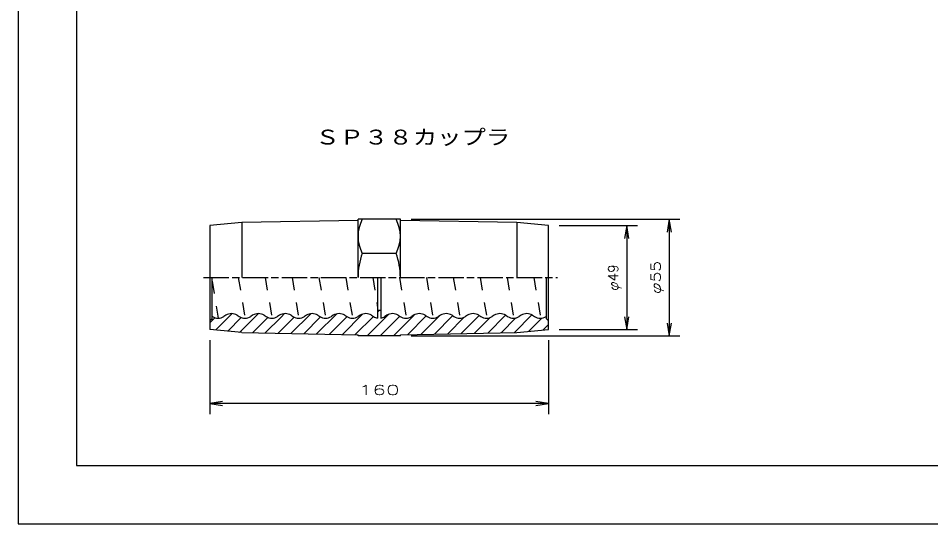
# Model space of a CAD drawing. Units: millimetres at full size, sheet at 1:1; details may follow other scales. Extents: x -8 to 1148, y -16 to 814.
# Drawn here: x -7.5 to 423.8, y -16.5 to 222.3 of the extents above; entities that cross this region are included whole.
import ezdxf
from ezdxf.enums import TextEntityAlignment as Align

# ---------------------------------------------------------------- set-up
doc = ezdxf.new("R2010")
doc.units = ezdxf.units.MM
doc.linetypes.add('CHAIN', pattern=[18.5, 12, -1.5, 3.5, -1.5])
doc.linetypes.add('DASHED_SPACED', pattern=[12, 6, -6])
for name, color, linetype, lineweight in [('1 外形線', 7, 'Continuous', 25), ('2 細い実線', 3, 'Continuous', 25), ('3 隠れ線', 2, 'DASHED_SPACED', 25), ('4 中心線', 1, 'CHAIN', 25), ('6 寸法線', 4, 'Continuous', 25), ('7 枠・タイトル', 7, 'Continuous', 25), ('DEFPOINTS_9', 7, 'Continuous', 25)]:
    doc.layers.add(name, color=color, linetype=linetype, lineweight=lineweight)
doc.styles.add('simplex.shx', font='')
doc.styles.get('simplex.shx').set_extended_font_data('simplex.shx')

# ---------------------------------------------------------------- blocks, each defined once
blk = doc.blocks.new('open_arrow')
at = {"color": 0, "linetype": 'Continuous', "lineweight": -2}
blk.add_lwpolyline([(7.5, 1.25), (0, 0), (7.5, -1.25)], dxfattribs=at)

msp = doc.modelspace()

# ---------------------------------------------------------------- linework, layer by layer
at = {"layer": '1 外形線'}
for p, q in [((98.092, 125.818), (83.092, 124.318)), ((153.092, 126.818), (98.092, 125.818)), ((98.092, 125.818), (98.092, 99.818)), ((153.092, 99.818), (153.092, 127.318)), ((173.092, 127.318), (153.092, 127.318)), ((173.092, 99.818), (173.092, 127.318)), ((228.092, 125.818), (173.092, 126.818)), ((243.092, 124.318), (228.092, 125.818)), ((228.092, 125.818), (228.092, 99.818)), ((83.092, 124.318), (83.092, 75.318)), ((243.092, 75.318), (243.092, 124.318)), ((171.092, 111.208), (155.092, 111.208)), ((84.092, 80.368), (84.092, 99.818)), ((162.342, 99.818), (162.342, 80.639)), ((163.842, 99.818), (163.842, 80.62)), ((242.092, 80.368), (242.092, 99.818)), ((90.582, 81.966), (89.678, 81.379)), ((96.028, 81.966), (96.932, 81.379)), ((103.282, 81.966), (102.378, 81.379)), ((108.728, 81.966), (109.632, 81.379)), ((115.982, 81.966), (115.078, 81.379)), ((121.428, 81.966), (122.332, 81.379)), ((128.682, 81.966), (127.778, 81.379)), ((134.128, 81.966), (135.032, 81.379)), ((141.382, 81.966), (140.478, 81.379)), ((146.828, 81.966), (147.732, 81.379)), ((154.082, 81.966), (153.178, 81.379)), ((159.528, 81.966), (160.432, 81.379)), ((162.342, 84.318), (163.842, 84.318)), ((166.656, 81.966), (165.752, 81.379)), ((172.102, 81.966), (173.006, 81.379)), ((179.356, 81.966), (178.452, 81.379)), ((184.802, 81.966), (185.706, 81.379)), ((192.056, 81.966), (191.152, 81.379)), ((197.502, 81.966), (198.406, 81.379)), ((204.756, 81.966), (203.852, 81.379)), ((210.202, 81.966), (211.106, 81.379)), ((217.456, 81.966), (216.552, 81.379)), ((222.902, 81.966), (223.806, 81.379)), ((230.156, 81.966), (229.252, 81.379)), ((235.602, 81.966), (236.506, 81.379)), ((84.092, 80.368), (83.092, 79.368)), ((84.092, 81.47), (84.232, 81.379)), ((242.092, 81.47), (241.952, 81.379)), ((242.092, 80.368), (243.092, 79.368)), ((98.092, 73.818), (83.092, 75.318)), ((98.092, 73.818), (153.092, 72.818)), ((173.092, 72.818), (228.092, 73.818)), ((228.092, 73.818), (243.092, 75.318)), ((153.092, 72.318), (153.092, 72.818)), ((173.092, 72.318), (153.092, 72.318)), ((173.092, 72.318), (173.092, 72.818))]:
    msp.add_line(p, q, dxfattribs=at)
for centre, radius, start, end in [((170.311, 119.263), 17.219, 152.11024, 207.88976), ((155.873, 119.263), 17.219, 332.11024, 27.88976), ((186.53, 99.818), 33.438, 160.08312, 180), ((139.654, 99.818), 33.438, 0, 19.91688), ((93.305, 77.773), 5, 57.00469, 122.99531), ((106.005, 77.773), 5, 57.00469, 122.99531), ((118.705, 77.773), 5, 57.00469, 122.99531), ((131.405, 77.773), 5, 57.00469, 122.99531), ((144.105, 77.773), 5, 57.00469, 122.99531), ((156.805, 77.773), 5, 57.00469, 122.99531), ((169.379, 77.773), 5, 57.00469, 122.99531), ((182.079, 77.773), 5, 57.00469, 122.99531), ((194.779, 77.773), 5, 57.00469, 122.99531), ((207.479, 77.773), 5, 57.00469, 122.99531), ((220.179, 77.773), 5, 57.00469, 122.99531), ((232.879, 77.773), 5, 57.00469, 122.99531), ((86.955, 85.573), 5, 237.00469, 302.99531), ((99.655, 85.573), 5, 237.00469, 302.99531), ((112.355, 85.573), 5, 237.00469, 302.99531), ((125.055, 85.573), 5, 237.00469, 302.99531), ((137.755, 85.573), 5, 237.00469, 302.99531), ((150.455, 85.573), 5, 237.00469, 302.99531), ((163.155, 85.573), 5, 237.00469, 260.6437), ((163.029, 85.573), 5, 279.3563, 302.99531), ((175.729, 85.573), 5, 237.00469, 302.99531), ((188.429, 85.573), 5, 237.00469, 302.99531), ((201.129, 85.573), 5, 237.00469, 302.99531), ((213.829, 85.573), 5, 237.00469, 302.99531), ((226.529, 85.573), 5, 237.00469, 302.99531), ((239.229, 85.573), 5, 237.00469, 302.99531)]:
    msp.add_arc(centre, radius, start, end, dxfattribs=at)
at = {"layer": '2 細い実線'}
for p, q in [((85.894, 75.037), (93.62, 82.763)), ((99.701, 76.469), (106.004, 82.773)), ((116.715, 81.109), (118.367, 82.761)), ((121.374, 73.394), (130.703, 82.723)), ((133.528, 73.173), (143.005, 82.65)), ((145.681, 72.952), (155.255, 82.526)), ((157.421, 72.318), (167.516, 82.412)), ((162.342, 83.426), (163.234, 84.318)), ((169.795, 72.318), (179.582, 82.104)), ((214.356, 73.568), (222.812, 82.024)), ((226.959, 73.797), (235.306, 82.144)), ((83.092, 78.422), (85.469, 80.799)), ((91.519, 74.475), (97.926, 80.881)), ((103.144, 73.726), (110.392, 80.974)), ((109.221, 73.615), (116.715, 81.109)), ((117.393, 75.6), (122.869, 81.076)), ((127.451, 73.284), (135.354, 81.187)), ((139.605, 73.063), (147.848, 81.306)), ((151.758, 72.842), (160.349, 81.433)), ((163.608, 72.318), (172.802, 81.512)), ((176.545, 72.88), (185.305, 81.64)), ((182.847, 72.995), (191.378, 81.525)), ((189.149, 73.11), (197.807, 81.768)), ((195.45, 73.224), (203.29, 81.064)), ((201.752, 73.339), (210.31, 81.896)), ((208.054, 73.453), (215.44, 80.839)), ((220.658, 73.682), (227.683, 80.708)), ((233.731, 74.381), (239.979, 80.629)), ((97.144, 73.912), (99.701, 76.469)), ((115.298, 73.505), (117.393, 75.6)), ((240.606, 75.069), (243.092, 77.555))]:
    msp.add_line(p, q, dxfattribs=at)
at = {"layer": '3 隠れ線'}
for p, q in [((96.514, 99.818), (99.689, 80.573)), ((109.214, 99.818), (112.389, 80.573)), ((121.914, 99.818), (125.089, 80.573)), ((134.614, 99.818), (137.789, 80.573)), ((147.314, 99.818), (150.489, 80.573)), ((160.014, 99.818), (162.342, 85.703)), ((172.714, 99.818), (175.888, 80.575)), ((185.414, 99.818), (188.588, 80.575)), ((198.114, 99.818), (201.288, 80.575)), ((210.814, 99.818), (213.988, 80.575)), ((223.514, 99.818), (226.688, 80.575)), ((236.214, 99.818), (239.388, 80.575)), ((84.092, 98.129), (86.989, 80.573))]:
    msp.add_line(p, q, dxfattribs=at)
at = {"layer": '4 中心線'}
msp.add_line((80.046, 99.818), (247.289, 99.818), dxfattribs=at)
at = {"layer": '6 寸法線'}
for p, q in [((178.172, 127.318), (305.244, 127.318)), ((300.164, 127.318), (300.164, 72.318)), ((248.172, 124.318), (285.147, 124.318)), ((280.067, 124.318), (280.067, 75.318)), ((248.172, 75.318), (285.147, 75.318)), ((83.092, 70.238), (83.092, 35.213)), ((178.172, 72.318), (305.244, 72.318)), ((243.092, 70.238), (243.092, 35.213)), ((243.092, 40.293), (83.092, 40.293))]:
    msp.add_line(p, q, dxfattribs=at)
at = {"layer": '7 枠・タイトル'}
for p, q in [((20, 787), (20, 11)), ((20, 11), (1120, 11))]:
    msp.add_line(p, q, dxfattribs=at)
at = {"layer": 'DEFPOINTS_9'}
msp.add_lwpolyline([(-7.5, -16.5), (1147.5, -16.5), (1147.5, 814.5), (-7.5, 814.5)], close=True, dxfattribs=at)

# ---------------------------------------------------------------- block references
at = {"layer": '6 寸法線', "xscale": 0.8, "yscale": 0.8}
for p, rotation in [((300.164, 127.318), 270), ((280.067, 124.318), 270), ((280.067, 75.318), 90), ((300.164, 72.318), 90), ((243.092, 40.293), 180)]:
    msp.add_blockref('open_arrow', p, dxfattribs=dict(at, rotation=rotation))
msp.add_blockref('open_arrow', (83.092, 40.293), dxfattribs=at)

# ---------------------------------------------------------------- texts
at = {"layer": '6 寸法線', "style": 'simplex.shx', "width": 1.2}
msp.add_text('ＳＰ３８カップラ', height=7.038, dxfattribs=at).set_placement((225.036, 166.151), align=Align.MIDDLE_RIGHT)
at = {"layer": '6 寸法線', "style": 'simplex.shx'}
msp.add_text('φ49', height=4.692, rotation=90, dxfattribs=at).set_placement((273.667, 99.818), align=Align.MIDDLE_CENTER)
at = {"layer": '6 寸法線', "style": 'simplex.shx', "width": 1.25}
msp.add_text('φ55', height=4.692, rotation=90, dxfattribs=at).set_placement((293.764, 99.818), align=Align.MIDDLE_CENTER)
at = {"layer": '6 寸法線', "style": 'simplex.shx', "width": 1.6}
msp.add_text('160', height=4.692, dxfattribs=at).set_placement((163.092, 46.693), align=Align.MIDDLE_CENTER)

doc.saveas('drawing.dxf')
